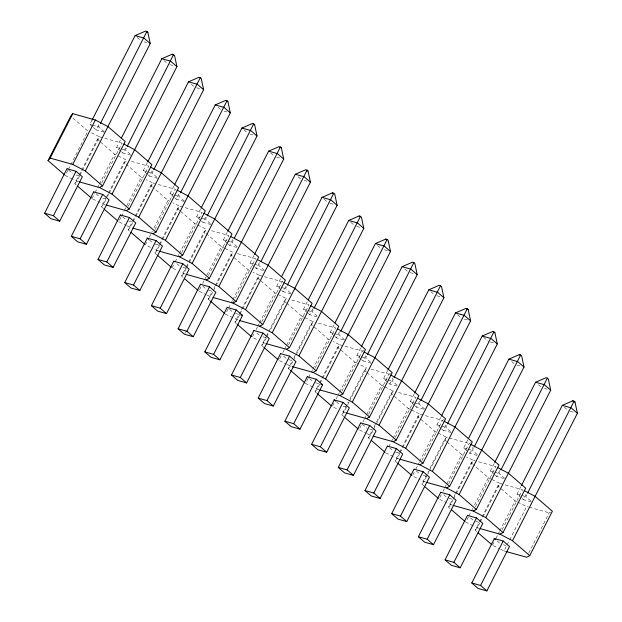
<?xml version="1.0" encoding="UTF-8"?>
<svg xmlns="http://www.w3.org/2000/svg" width="622" height="622" viewBox="0 0 622 622"><rect width="100%" height="100%" fill="white"/><g stroke="black" fill="none" stroke-linecap="round" stroke-linejoin="round"><path stroke-width="0.47" stroke-dasharray="3.11 2.33" d="M92.662 126.857L89.863 124.431L92.056 120.116M67.907 170.389L65.302 175.513L72.72 179.167M68.342 169.534L87.927 131.102L70.69 116.182M104.092 132.105L96.169 129.889L99.248 123.856M104.271 131.74L98.665 126.888L99.986 124.299M76.195 184.944L74.757 183.7L78.675 176.01M79.111 175.155L97.382 139.289L99.466 136.786L122.067 143.099L101.619 183.233M79.453 176.073L76.84 181.196L74.757 183.7M79.888 175.217L99.466 136.786L89.576 131.911M120.761 151.177L116.563 147.538L120.512 139.779M91.994 198.62L94.606 193.496M95.042 192.641L97.219 188.373M97.654 187.517L98.96 184.952M99.396 184.096L114.619 154.209L100.259 141.777M130.791 155.212L122.868 152.996L125.939 146.963M130.27 154.24L125.364 149.995L127.121 146.551M103.61 208.673L101.456 206.807L105.81 198.262M106.245 197.415L107.979 193.994M108.415 193.139L124.081 162.396L126.165 159.901L117.099 155.43M105.717 200.035L103.54 204.304L101.456 206.807M107.458 196.622L108.757 194.056M109.192 193.201L126.165 159.901M147.461 174.284L143.254 170.646L147.212 162.886M120.87 217.459L118.693 221.727L126.11 225.382M121.306 216.604L123.918 211.48M124.353 210.625L141.318 177.317L124.081 162.396M128.319 206.341L148.767 166.206L130.682 161.16M157.49 178.32L149.568 176.104L153.082 169.207M156.969 177.348L152.063 173.103L153.385 170.521M129.594 231.159L128.155 229.915L132.066 222.225M132.502 221.378L134.679 217.101M135.114 216.254L150.781 185.504L152.864 183.008L154.668 183.513M128.155 229.915L130.239 227.411L132.844 222.287M133.279 221.432L135.456 217.164M135.891 216.308L152.864 183.008L146.263 179.758M174.16 197.399L169.954 193.753L173.911 185.994M146.699 242.277L145.392 244.835L152.81 248.489M149.311 237.153L152.351 231.174M154.093 227.753L168.018 200.424L152.934 187.37M155.01 229.456L175.466 189.313L155.578 183.762M184.19 201.427L176.259 199.219L179.338 193.178M184.369 201.069L178.763 196.218L180.077 193.629M157.008 254.888L154.855 253.022L158.765 245.34M159.201 244.485L161.378 240.216M161.813 239.361L177.48 208.619L179.564 206.115L202.158 212.421L181.71 252.563M159.543 245.402L156.931 250.526L154.855 253.022M159.978 244.547L162.155 240.271M162.591 239.423L179.564 206.115L172.963 202.865M200.859 220.507L196.653 216.868L200.611 209.109M172.092 267.942L174.696 262.818M175.132 261.963L177.309 257.695M177.744 256.839L179.05 254.281M179.486 253.426L194.717 223.539L180.349 211.099M210.881 224.534L202.959 222.326L206.037 216.285M210.36 223.57L205.462 219.325L206.776 216.736M182.985 277.373L181.546 276.129L185.9 267.592M186.336 266.737L204.179 231.726L206.255 229.223L197.19 224.752M186.242 268.51L183.63 273.633L181.546 276.129M186.678 267.654L188.855 263.386M189.29 262.531L206.255 229.223M227.559 243.614L223.352 239.975L227.302 232.216M200.96 286.781L198.783 291.049L206.209 294.711M202.702 283.368L204.008 280.802M204.444 279.954L221.416 246.646L204.179 231.726M208.409 275.67L228.857 235.528L210.78 230.482M184.843 333.392L185.706 331.682M236.702 247.4L229.658 245.433L232.737 239.4M237.06 246.677L232.154 242.432L233.475 239.843M209.684 300.48L208.246 299.244L212.164 291.555M213.906 288.142L214.777 286.431M215.212 285.576L230.871 254.833L232.955 252.33L224.713 248.271M208.246 299.244L210.329 296.741L212.942 291.617M213.377 290.762L215.554 286.493M215.982 285.638L232.955 252.33M254.25 266.721L250.052 263.083L254.001 255.323M228.095 309.041L225.483 314.164L238.832 320.353M228.531 308.185L230.708 303.917M231.143 303.062L232.449 300.496M232.885 299.641L248.108 269.754L233.025 256.699M232.931 303.046L255.556 258.643L237.472 253.597M263.401 270.508L256.357 268.541L259.872 261.644M264.459 270.391L258.853 265.54L260.175 262.95M236.383 323.595L234.945 322.351L257.57 277.941L259.654 275.437L282.256 281.75L283.819 280.957M239.641 314.724L237.029 319.848L234.945 322.351M240.069 313.869L242.246 309.6M242.681 308.745L259.654 275.437L253.061 272.195M280.95 289.829L276.743 286.19L280.701 278.431M253.924 333.851L252.182 337.272L257.127 339.705M256.101 329.582L257.407 327.024M257.842 326.169L259.141 323.603M259.576 322.748L274.807 292.861L260.447 280.429M261.8 321.885L282.256 281.75M290.979 293.864L283.057 291.648L286.128 285.615M290.458 292.892L285.552 288.647L286.866 286.066M263.075 346.703L261.644 345.459L265.991 336.914M266.426 336.067L284.27 301.048L286.353 298.552L277.28 294.082M266.333 337.832L263.728 342.955L261.644 345.459M266.768 336.976L268.945 332.708M270.687 329.295L286.353 298.552M307.649 312.936L303.443 309.297L307.836 300.675M281.058 356.111L278.881 360.379L286.299 364.033M282.792 352.69L284.098 350.132M284.534 349.276L286.275 345.863M286.711 345.008L301.507 315.968L287.139 303.536M288.499 344.992L308.955 304.858L290.871 299.812M316.792 316.722L309.748 314.755L312.827 308.722M317.158 316.007L312.252 311.754L314.009 308.31M289.774 369.81L288.336 368.566L292.254 360.884M293.996 357.463L310.969 324.155L313.045 321.66L314.856 322.165M288.336 368.566L290.42 366.063L293.032 360.939M293.467 360.091L295.644 355.815M296.08 354.968L313.045 321.66L304.803 317.593M334.348 336.051L330.142 332.405L334.1 324.645M308.185 378.363L305.581 383.486L312.998 387.141M308.621 377.507L310.798 373.239M311.233 372.384L312.539 369.826M312.975 368.97L328.206 339.083L313.123 326.021M315.198 368.107L335.647 327.965L315.758 322.414M343.492 339.83L336.448 337.87L339.962 330.966M344.549 339.721L338.943 334.869L340.265 332.28M316.474 392.917L315.035 391.673L318.954 383.992M319.389 383.136L337.66 347.27L339.744 344.767L362.346 351.072L363.917 350.279M319.731 384.054L317.119 389.178L315.035 391.673M320.167 383.199L322.344 378.93M322.779 378.075L339.744 344.767L333.151 341.517M361.04 359.158L356.841 355.52L360.791 347.76M334.014 403.18L332.272 406.594L337.225 409.035M336.191 398.912L337.497 396.346M337.933 395.491L339.239 392.933M339.674 392.078L354.898 362.191L337.66 347.27M341.898 391.215L362.346 351.072M371.07 363.186L363.147 360.978L366.218 354.937M370.549 362.222L365.643 357.977L366.964 355.387M343.888 416.647L341.735 414.781L348.258 401.975M349.999 398.554L364.36 370.378L366.444 367.874L357.378 363.403M349.035 402.037L343.818 412.285L341.735 414.781M349.471 401.182L366.444 367.874M396.89 386.052L389.846 384.085L383.541 378.627L387.49 370.868M361.149 425.432L358.972 429.701L366.389 433.363M362.89 422.019L364.197 419.453M364.632 418.606L366.366 415.185M366.801 414.33L381.597 385.298L367.237 372.866M368.597 414.322L389.045 374.187L390.608 373.387M389.846 384.085L392.917 378.052M397.248 385.329L392.342 381.084L393.664 378.495M369.872 439.132L368.434 437.896L372.345 430.206M374.086 426.793L391.059 393.485L393.143 390.981L394.947 391.487M368.434 437.896L370.518 435.392L373.122 430.268M373.558 429.413L375.735 425.145M376.17 424.29L393.143 390.981L384.894 386.923M414.439 405.373L410.232 401.734L414.19 393.975M388.719 446.837L390.888 442.569M391.324 441.713L392.63 439.148M393.065 438.292L408.296 408.405L393.213 395.351M395.289 437.429L415.745 397.295L395.856 391.743M423.582 409.159L416.538 407.192L419.617 401.159M424.647 409.043L419.041 404.191L420.355 401.602M397.287 462.869L395.133 461.003L399.044 453.314M399.479 452.458L401.656 448.19M402.092 447.335L417.759 416.592L419.842 414.096L442.436 420.402L444.007 419.609M399.822 453.376L397.209 458.5L395.133 461.003M400.257 452.521L402.434 448.252M402.869 447.397L419.842 414.096L411.593 410.03M441.138 428.48L436.932 424.842L440.889 417.082M414.112 472.502L412.37 475.923L419.788 479.578M415.846 469.089L417.587 465.676M418.023 464.821L419.329 462.255M419.764 461.407L434.996 431.512L417.759 416.592M421.988 460.537L442.436 420.402M451.16 432.515L443.237 430.3L446.316 424.266M450.639 431.544L445.741 427.298L447.055 424.717M423.979 485.976L421.825 484.11L428.356 471.297M430.097 467.884L444.458 439.7L446.534 437.204L448.345 437.709M429.133 471.359L423.909 481.607L421.825 484.11M429.569 470.504L446.534 437.204L437.468 432.733M476.981 455.374L469.937 453.407L463.631 447.949L468.024 439.326M441.239 494.762L439.062 499.031L446.487 502.685M442.981 491.341L444.287 488.783M444.722 487.928L446.464 484.515M446.899 483.659L461.695 454.62L447.327 442.188M448.687 483.644L469.136 443.509L470.706 442.716M469.937 453.407L473.015 447.373M477.338 454.659L472.432 450.406L473.754 447.824M449.963 508.462L448.524 507.218L452.443 499.536M454.184 496.115L455.055 494.412M455.491 493.557L471.149 462.815L473.233 460.311L475.045 460.816M453.22 499.59L450.608 504.714L448.524 507.218M453.656 498.743L455.833 494.467M456.268 493.619L473.233 460.311L466.64 457.061M494.529 474.703L490.33 471.064L494.28 463.297M468.374 517.014L465.761 522.138L473.187 525.792M468.809 516.159L470.986 511.89M471.422 511.035L472.728 508.477M474.469 505.056L488.387 477.735L473.303 464.673M475.387 506.759L495.835 466.617L475.947 461.065M503.68 478.489L496.636 476.522L499.707 470.481M504.737 478.372L499.132 473.521L500.453 470.932M476.662 531.569L475.224 530.325L479.142 522.643M479.578 521.788L497.849 485.922L499.933 483.418L522.534 489.724L502.078 529.866M479.92 522.705L477.307 527.829L475.224 530.325M480.347 521.85L499.933 483.418L491.691 479.36M521.228 497.81L517.022 494.171L520.979 486.412M492.461 545.245L494.202 541.832M495.944 538.419L497.686 534.998M498.121 534.142L499.419 531.585M499.855 530.729L515.086 500.842L497.849 485.922M531.258 501.837L523.335 499.629L526.406 493.588M530.737 500.873L525.831 496.628L527.145 494.039M500.702 549.312L504.007 550.937L506.611 545.813M507.047 544.958L509.224 540.689M509.659 539.834L526.632 506.526L528.436 507.031M528.778 552.974L549.234 512.839L550.797 512.038M144.063 41.814L146.706 42.553M169.884 64.672L174.284 65.901M196.575 87.788L200.984 89.016M224.161 111.136L226.797 111.874M249.974 134.002L255.261 135.479M276.673 157.109L281.074 158.338M304.251 180.466L306.895 181.204M89.863 124.431L91.621 124.921M92.507 125.17L98.665 126.888M330.064 203.324L333.586 204.311M116.563 147.538L120.085 148.526M120.963 148.767L125.364 149.995M356.764 226.439L360.286 227.419M143.254 170.646L146.784 171.633M147.663 171.874L152.063 173.103M384.342 249.787L387.864 250.775M169.954 193.753L173.476 194.74M174.362 194.989L178.763 196.218M76.187 175.031L79.709 176.018M410.162 272.654L414.563 273.882M78.652 181.702L73.544 179.571M196.653 216.868L200.175 217.848M201.054 218.097L205.462 219.325M102.879 198.146L105.522 198.877M436.854 295.761L440.384 296.741M105.343 204.809L100.243 202.679M223.352 239.975L226.875 240.955M227.753 241.204L232.154 242.432M128.7 221.004L132.222 221.992M464.44 319.117L467.962 320.097M250.052 263.083L253.574 264.062M254.452 264.311L258.853 265.54M155.399 244.112L159.8 245.34M490.253 341.976L494.653 343.204M158.742 251.024L153.634 248.901M276.743 286.19L280.265 287.177M281.152 287.418L285.552 288.647M182.977 267.468L186.499 268.455M516.952 365.091L520.474 366.07M185.442 274.139L180.333 272.008M303.443 309.297L306.965 310.285M307.843 310.526L312.252 311.754M208.79 290.334L214.077 291.804M544.53 388.439L547.173 389.178M330.142 332.405L333.664 333.392M334.543 333.641L338.943 334.869M235.489 313.441L239.89 314.67M570.343 411.305L574.751 412.534M356.841 355.52L360.363 356.499M361.242 356.748L365.643 357.977M263.067 336.797L266.589 337.777M370.961 369.134L389.045 374.187M265.532 343.461L260.424 341.33M383.541 378.627L387.063 379.607M387.941 379.855L392.342 381.084M288.888 359.656L293.289 360.884M410.232 401.734L413.754 402.714M414.641 402.963L419.041 404.191M315.579 382.763L319.102 383.751M318.93 389.675L313.822 387.553M436.932 424.842L440.454 425.829M441.332 426.07L445.741 427.298M343.157 406.119L346.679 407.107M449.247 437.958L469.136 443.509M345.622 412.79L340.522 410.66M463.631 447.949L467.153 448.936M468.032 449.177L472.432 450.406M369.857 429.227L373.379 430.214M490.33 471.064L493.852 472.044M494.731 472.292L499.132 473.521M395.678 452.093L399.2 453.073M399.021 459.005L393.913 456.875M517.022 494.171L520.544 495.151M521.43 495.4L525.831 496.628M423.255 475.449L426.778 476.429M529.345 507.288L549.234 512.839M425.72 482.112L420.612 479.982M449.068 498.308L453.477 499.536M452.419 505.219L447.311 503.089M475.768 521.415L479.29 522.402M479.111 528.335L474.011 526.204M503.346 544.771L505.989 545.51M504.007 550.937L505.81 551.442M114.619 154.209L116.275 155.026M141.318 177.317L142.967 178.133M168.018 200.424L169.666 201.24M194.717 223.539L196.365 224.348M221.416 246.646L223.889 247.867M248.108 269.754L249.756 270.57M92.818 199.024L99.419 202.274M274.807 292.861L276.456 293.677M126.935 225.786L130.239 227.411M301.507 315.968L303.979 317.189M328.206 339.083L329.854 339.892M172.916 268.346L177.037 270.383M354.898 362.191L356.554 362.999M207.033 295.116L210.329 296.741M381.597 385.298L384.069 386.519M408.296 408.405L410.769 409.626M434.996 431.512L436.644 432.329M287.123 364.438L290.42 366.063M461.695 454.62L463.343 455.436M488.387 477.735L490.859 478.948M515.086 500.842L516.734 501.651M517.558 502.055L526.632 506.526M367.213 433.767L370.518 435.392M385.671 452.816L393.088 456.47M493.285 545.657L499.878 548.907M137.221 37.437L140.72 40.469M163.913 60.544L167.419 63.576M191.312 84.258L194.118 86.683M218.011 107.365L221.518 110.397M244.011 129.874L247.509 132.906M270.71 152.981L274.209 156.013M298.101 176.695L301.608 179.727M324.101 199.195L328.307 202.834M350.8 222.303L354.307 225.335M377.5 245.41L381.698 249.049M404.899 269.132L408.397 272.164M430.891 291.632L434.397 294.665M457.59 314.74L461.096 317.772M483.589 337.241L488.495 341.486M511.688 361.561L514.487 363.987M538.38 384.668L541.187 387.102M564.379 407.177L568.586 410.815M93.37 127.463L96.169 129.889M121.469 151.784L122.868 152.996M148.16 174.891L149.568 176.104M174.86 198.006L176.259 199.219M201.559 221.113L202.959 222.326M228.258 244.221L229.658 245.433M254.95 267.328L256.357 268.541M281.649 290.435L283.057 291.648M308.349 313.542L309.748 314.755M335.048 336.657L336.448 337.87M361.747 359.765L363.147 360.978M415.138 405.979L416.538 407.192M441.838 429.087L443.237 430.3M495.229 475.309L496.636 476.522M521.928 498.416L523.335 499.629M97.382 139.289L99.543 141.155M150.781 185.504L152.219 186.748M177.48 208.619L179.634 210.485M230.871 254.833L232.309 256.077M257.57 277.941L259.724 279.807M284.27 301.048L286.423 302.914M310.969 324.155L312.399 325.399M364.36 370.378L366.513 372.244M391.059 393.485L392.498 394.729M444.458 439.7L446.612 441.566M471.149 462.815L472.588 464.051M68.638 170.055L72.844 173.694M96.037 193.769L99.543 196.801M122.736 216.876L126.235 219.908M149.428 239.983L152.934 243.015M176.827 263.697L180.333 266.729M202.826 286.198L206.333 289.23M229.526 309.313L233.025 312.345M256.925 333.027L260.424 336.059M283.616 356.134L287.123 359.166M309.616 378.635L313.123 381.667M336.315 401.742L339.822 404.774M362.315 424.243L367.213 428.488M389.706 447.964L393.213 450.997M416.406 471.072L419.912 474.104M443.805 494.785L447.311 497.818M470.504 517.893L473.303 520.319M497.203 541L500.002 543.426"/><path stroke-width="0.93" d="M92.056 120.116L135.114 35.617L145.525 31.1L146.87 31.473L100.43 123.436M121.391 138.053L161.813 58.725L172.216 54.207L173.569 54.588L127.121 146.551M147.655 162.023L188.513 81.832L198.916 77.315L200.268 77.696L153.821 169.658M174.347 185.131L215.212 104.939L225.615 100.43L226.968 100.803L180.52 192.766M201.046 208.246L241.904 128.054L252.314 123.537L253.659 123.91L207.219 215.873M227.745 231.353L268.603 151.162L279.014 146.644L280.359 147.017L234.354 238.117M254.445 254.46L295.302 174.269L305.705 169.752L307.058 170.133L261.053 261.232M281.579 276.704L322.002 197.376L332.405 192.859L333.757 193.24L287.31 285.203M308.279 299.812L348.701 220.483L359.104 215.966L360.457 216.347L314.009 308.31M334.978 322.927L375.393 243.591L385.803 239.081L387.148 239.454L340.708 331.417M361.234 346.897L402.092 266.706L412.495 262.189L413.848 262.562L367.4 354.524M387.934 370.004L428.791 289.813L439.194 285.296L440.547 285.669L394.099 377.632M414.625 393.112L455.491 312.92L465.894 308.403L467.246 308.784L420.799 400.747M441.325 416.219L482.182 336.028L492.593 331.51L493.938 331.891L447.498 423.854M468.459 438.463L508.882 359.135L519.292 354.618L520.637 354.999L474.189 446.961M494.723 462.434L535.581 382.242L545.984 377.733L547.337 378.106L500.889 470.069M521.415 485.549L562.28 405.357L572.683 400.84L574.036 401.213L527.588 493.176M64.579 174.891L48.057 160.585L70.69 116.182L72.766 113.678L95.368 119.992L107.964 126.585L125.201 141.505L102.576 185.916L99.442 187.502L79.554 181.951M48.057 160.585L50.141 158.089L72.766 113.678M67.238 168.834L76.039 171.299L82.345 176.757L59.72 221.16L50.918 218.703L44.613 213.245L67.013 168.648M50.141 158.089L72.743 164.395L95.368 119.992M59.72 221.16L53.414 215.702L76.039 171.299M102.576 185.916L85.338 170.996L107.964 126.585M108.049 126.313L150.229 43.532L147.842 32.313L146.87 31.473M93.938 191.949L102.739 194.406L109.044 199.864L86.419 244.267L77.61 241.81L71.305 236.352L93.712 191.755M86.419 244.267L80.114 238.809L102.739 194.406M134.305 150.283L176.928 66.64L174.541 55.42L173.569 54.588M134.663 149.692L151.9 164.612L129.275 209.023L112.038 194.103L134.663 149.692L123.747 143.977M120.629 215.056L129.438 217.513L135.744 222.971L113.118 267.382L104.309 264.918L98.004 259.46L120.411 214.862M113.118 267.382L106.813 261.924L129.438 217.513M150.446 167.085L161.362 172.799L178.6 187.727L155.966 232.13L138.729 217.21L203.627 89.747L201.233 78.528L200.268 77.696M124.703 282.575L147.328 238.164L156.138 240.621L162.443 246.079L139.818 290.49L131.009 288.033L124.703 282.575L133.505 285.031L139.818 290.49M133.505 285.031L156.138 240.621M187.704 196.498L230.319 112.862L227.932 101.643L226.968 100.803M188.054 195.914L205.291 210.835L182.666 255.238L165.429 240.317L188.054 195.914L177.146 190.192M174.028 261.271L182.829 263.728L189.142 269.186L166.509 313.597L157.708 311.14L151.403 305.682L173.802 261.084M166.509 313.597L160.204 308.139L182.829 263.728M203.837 213.299L214.753 219.022L231.99 233.942L209.365 278.345L192.128 263.425L257.018 135.969L254.631 124.75L253.659 123.91M200.727 284.378L209.528 286.835L215.834 292.301L193.209 336.704L184.407 334.247L178.094 328.789L200.502 284.192M193.209 336.704L186.903 331.246L209.528 286.835M241.103 242.72L283.718 159.076L281.331 147.857L280.359 147.017M241.453 242.129L258.69 257.049L236.065 301.46L218.827 286.54L241.453 242.129L230.537 236.414M227.419 307.493L236.228 309.95L242.533 315.408L219.908 359.811L211.099 357.355L204.793 351.897L227.201 307.299M219.908 359.811L213.603 354.353L236.228 309.95M257.236 259.522L268.152 265.236L285.389 280.157L262.764 324.567L245.527 309.647L310.417 182.184L308.022 170.964L307.058 170.133M254.118 330.601L262.927 333.058L269.233 338.516L246.607 382.919L237.798 380.462L231.493 375.004L253.9 330.406M246.607 382.919L240.302 377.461L262.927 333.058M294.494 288.935L337.108 205.291L334.722 194.072L333.757 193.24M294.844 288.344L312.088 303.264L289.455 347.675L272.218 332.754L294.844 288.344L283.935 282.629M280.817 353.708L289.627 356.165L295.932 361.623L273.299 406.034L264.498 403.577L258.192 398.111L280.6 353.514M273.299 406.034L266.993 400.576L289.627 356.165M310.627 305.736L321.543 311.459L338.78 326.379L316.155 370.782L298.918 355.862L363.808 228.398L361.421 217.187L360.457 216.347M307.517 376.815L316.318 379.272L322.624 384.73L299.998 429.141L291.197 426.684L284.892 421.226L307.291 376.621M299.998 429.141L293.693 423.683L316.318 379.272M347.892 335.149L390.507 251.513L388.12 240.294L387.148 239.454M348.242 334.566L365.479 349.486L342.854 393.889L325.617 378.969L348.242 334.566L337.326 328.844M311.583 444.333L334.216 399.923L343.017 402.38L349.323 407.838L326.698 452.248L317.889 449.792L311.583 444.333L320.392 446.79L326.698 452.248M320.392 446.79L343.017 402.38M364.025 351.951L374.942 357.673L392.179 372.594L369.554 416.997L352.316 402.076L417.207 274.621L414.82 263.401L413.848 262.562M360.908 423.03L369.717 425.495L376.022 430.953L353.397 475.356L344.588 472.899L338.282 467.441L360.69 422.843M353.397 475.356L347.092 469.898L369.717 425.495M401.283 381.372L443.906 297.728L441.511 286.509L440.547 285.669M401.641 380.781L418.878 395.701L396.245 440.112L379.008 425.191L401.641 380.781L390.725 375.066M387.607 446.145L396.416 448.602L402.722 454.06L380.096 498.463L371.287 496.006L364.982 490.548L387.389 445.951M380.096 498.463L373.783 493.005L396.416 448.602M428.333 403.888L445.57 418.808L422.944 463.219L405.707 448.299L428.333 403.888L417.424 398.173M428.426 403.616L470.597 320.835L468.211 309.616L467.246 308.784M414.306 469.252L423.108 471.709L429.421 477.167L406.788 521.57L397.987 519.113L391.681 513.655L414.081 469.058M406.788 521.57L400.482 516.112L423.108 471.709M455.032 426.995L472.269 441.915L449.644 486.326L432.407 471.406L455.032 426.995L444.116 421.281M455.117 426.723L497.297 343.943L494.91 332.723L493.938 331.891M441.006 492.36L449.807 494.817L456.113 500.275L433.487 544.685L424.686 542.228L418.373 536.763L440.78 492.165M433.487 544.685L427.182 539.227L449.807 494.817M470.815 444.388L481.731 450.11L498.968 465.031L476.343 509.434L459.106 494.513L523.996 367.05L521.609 355.838L520.637 354.999M467.697 515.467L476.506 517.924L482.812 523.382L460.187 567.793L451.378 565.336L445.072 559.878L467.48 515.28M460.187 567.793L453.881 562.335L476.506 517.924M497.514 467.495L508.431 473.218L525.668 488.138L503.042 532.541L485.805 517.621L550.695 390.165L548.301 378.946L547.337 378.106M471.771 582.985L494.397 538.574L503.206 541.031L509.511 546.489L486.886 590.9L478.077 588.443L471.771 582.985L480.581 585.442L486.886 590.9M480.581 585.442L503.206 541.031M524.214 490.61L535.122 496.325L552.367 511.245L529.734 555.648L512.497 540.728L577.387 413.272L575 402.053L574.036 401.213M106.253 205.066L126.142 210.617L129.275 209.023M132.945 228.173L152.833 233.724L155.966 232.13M159.644 251.28L179.533 256.832L182.666 255.238M186.343 274.388L206.232 279.939L209.365 278.345M213.043 297.495L232.931 303.046L236.065 301.46M239.742 320.602L259.631 326.153L262.764 324.567M266.434 343.717L286.322 349.269L289.455 347.675M292.231 366.568L313.022 372.376L316.155 370.782M319.832 389.932L339.721 395.483L342.854 393.889M346.532 413.039L366.42 418.59L369.554 416.997M373.223 436.146L393.112 441.698L396.245 440.112M399.923 459.254L419.811 464.805L422.944 463.219M426.622 482.369L446.51 487.92L449.644 486.326M453.321 505.476L473.21 511.027L476.343 509.434M480.021 528.583L499.909 534.135L503.042 532.541M529.734 555.648L526.601 557.242L506.712 551.691M146.489 31.94L147.842 32.313M135.114 35.617L143.923 38.074L150.229 43.532M161.813 58.725L170.622 61.181L176.928 66.64M188.513 81.832L197.314 84.289L203.627 89.747M227.932 101.643L225.615 100.43M215.212 104.939L224.013 107.396L230.319 112.862M253.278 124.369L254.631 124.75M241.904 128.054L250.713 130.511L257.018 135.969M279.978 147.484L281.331 147.857M268.603 151.162L277.412 153.618L283.718 159.076M306.677 170.591L308.022 170.964M295.302 174.269L304.111 176.726L310.417 182.184M322.002 197.376L330.803 199.833L337.108 205.291M348.701 220.483L357.502 222.94L363.808 228.398M375.393 243.591L384.202 246.055L390.507 251.513M402.092 266.706L410.901 269.163L417.207 274.621M428.791 289.813L437.593 292.27L443.906 297.728M466.858 309.243L468.211 309.616M455.491 312.92L464.292 315.377L470.597 320.835M493.557 332.35L494.91 332.723M44.613 213.245L53.414 215.702M482.182 336.028L490.991 338.485L497.297 343.943M71.305 236.352L80.114 238.809M508.882 359.135L517.691 361.592L523.996 367.05M98.004 259.46L106.813 261.924M535.581 382.242L544.39 384.707L550.695 390.165M575 402.053L572.683 400.84M240.776 314.919L242.533 315.408M562.28 405.357L571.082 407.814L577.387 413.272M151.403 305.682L160.204 308.139M178.094 328.789L186.903 331.246M204.793 351.897L213.603 354.353M320.866 384.24L322.624 384.73M231.493 375.004L240.302 377.461M258.192 398.111L266.993 400.576M284.892 421.226L293.693 423.683M338.282 467.441L347.092 469.898M364.982 490.548L373.783 493.005M391.681 513.655L400.482 516.112M418.373 536.763L427.182 539.227M445.072 559.878L453.881 562.335M72.743 164.395L85.338 170.996M99.442 187.502L112.038 194.103M126.142 210.617L138.729 217.21M152.833 233.724L165.429 240.317M179.533 256.832L192.128 263.425M206.232 279.939L218.827 286.54M232.931 303.046L245.527 309.647M259.631 326.153L272.218 332.754M286.322 349.269L298.918 355.862M313.022 372.376L325.617 378.969M339.721 395.483L352.316 402.076M366.42 418.59L379.008 425.191M393.112 441.698L405.707 448.299M419.811 464.805L432.407 471.406M446.51 487.92L459.106 494.513M473.21 511.027L485.805 517.621M499.909 534.135L512.497 540.728M172.216 54.207L173.188 55.047M332.405 192.859L333.376 193.699M359.104 215.966L360.068 216.806M385.803 239.081L386.767 239.913M519.292 354.618L520.256 355.457M147.111 237.969L148.728 239.377M333.991 399.736L335.616 401.136M494.179 538.388L495.796 539.787M77.633 186.18L91.278 197.998M104.333 209.295L117.978 221.105M131.024 232.403L144.669 244.213M157.724 255.51L171.369 267.32M184.423 278.617L198.068 290.427M210.399 301.102L224.767 313.542M237.099 324.217L251.467 336.65M263.798 347.325L278.158 359.757M290.497 370.432L304.858 382.864M317.189 393.539L331.557 405.972M344.611 417.269L358.256 429.079M371.303 440.376L384.948 452.194M398.002 463.491L411.647 475.301M424.702 486.598L438.347 498.409M451.401 509.706L465.046 521.516M478.093 532.813L491.745 544.623"/></g></svg>
